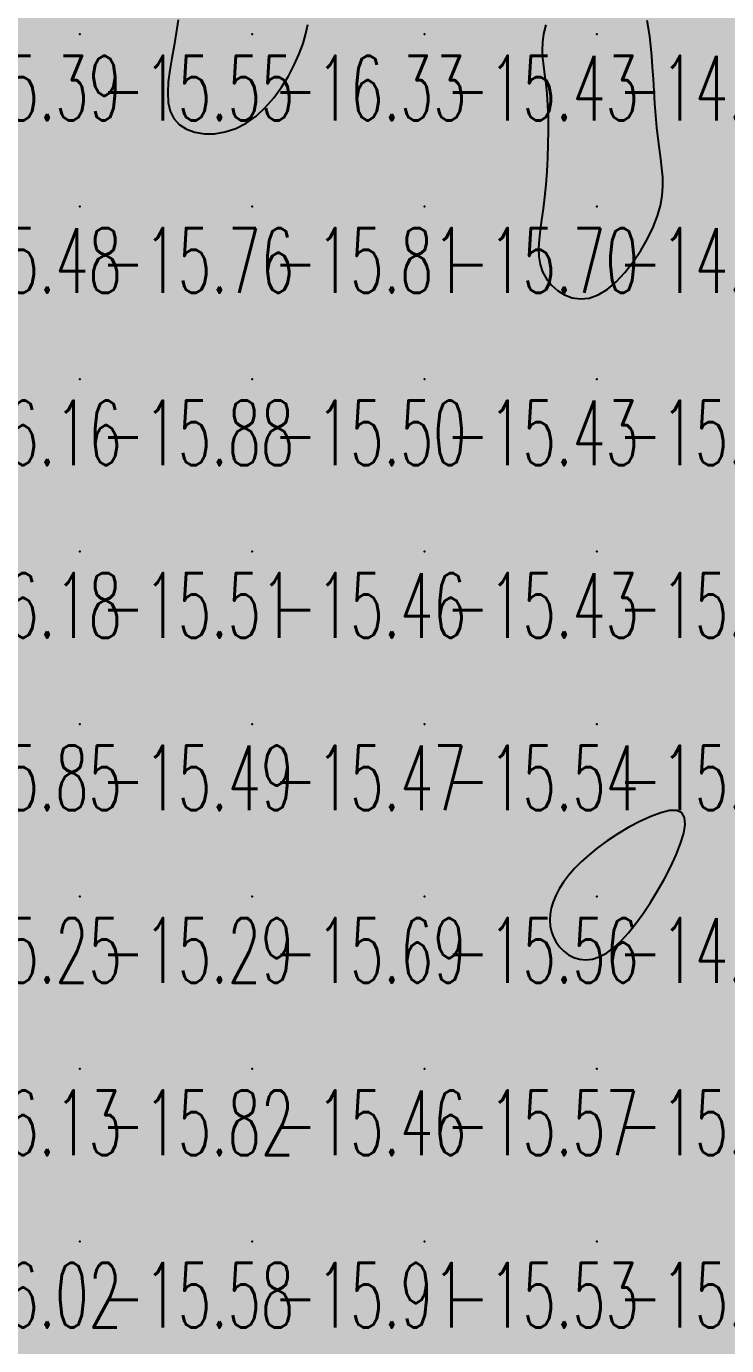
# Model space of a CAD drawing. Header units: millimetres. Extents: x 88261 to 90953, y 390274 to 392322.
# Drawn here: x 89507.1 to 89547.8, y 391561.2 to 391637.7 of the extents above; entities that cross this region are included whole.
import ezdxf
from ezdxf.enums import TextEntityAlignment as Align

# ---------------------------------------------------------------- set-up
doc = ezdxf.new("R2010")
doc.units = ezdxf.units.MM
doc.header["$LTSCALE"] = 25
for name, color, linetype in [('CN_03_00', 7, 'Continuous'), ('CN_04_00', 242, 'Continuous'), ('COTEAlt', 7, 'Continuous'), ('TN_COLORIAGE', 7, 'Continuous')]:
    doc.layers.add(name, color=color, linetype=linetype)
doc.styles.add('Simplex 1.0', font='Simplex.shx', dxfattribs={"width": 0.99, "height": 2.5})
doc.styles.get("Standard").update_dxf_attribs({"font": 'times.ttf'})

# ---------------------------------------------------------------- blocks, each defined once
blk = doc.blocks.new('COTE')
at = {"color": 0}
blk.add_point((0, 0), dxfattribs=at)
at = {"layer": 'COTEAlt'}
blk.add_attdef('ALT', text='', height=3.75, dxfattribs=at).set_placement((1.25, -1.25), align=Align.TOP_LEFT)

msp = doc.modelspace()

# ---------------------------------------------------------------- linework, layer by layer
at = {"layer": 'CN_03_00', "elevation": -16, "flags": 128}
msp.add_lwpolyline([(89515.961, 391638.07), (89515.844, 391637.317), (89515.714, 391636.573), (89515.583, 391635.844), (89515.467, 391635.142), (89515.384, 391634.475), (89515.35, 391633.853), (89515.38, 391633.284), (89515.492, 391632.778), (89515.701, 391632.345), (89516.019, 391631.993), (89516.433, 391631.725), (89516.924, 391631.545), (89517.475, 391631.456), (89518.065, 391631.462), (89518.679, 391631.565), (89519.296, 391631.769), (89519.899, 391632.076), (89520.471, 391632.487), (89521.006, 391632.985), (89521.5, 391633.55), (89521.949, 391634.163), (89522.348, 391634.805), (89522.694, 391635.456), (89522.981, 391636.095), (89523.207, 391636.705), (89523.369, 391637.269), (89523.369, 391637.269), (89523.473, 391637.797)], dxfattribs=at)
at = {"layer": 'CN_04_00', "elevation": -15, "flags": 128}
msp.add_lwpolyline([(89537.291, 391637.776), (89537.158, 391637.26), (89537.158, 391637.26), (89537.088, 391636.778), (89537.07, 391636.317), (89537.092, 391635.86), (89537.141, 391635.392), (89537.207, 391634.898), (89537.277, 391634.363), (89537.34, 391633.771), (89537.385, 391633.113), (89537.412, 391632.398), (89537.42, 391631.642), (89537.411, 391630.861), (89537.384, 391630.07), (89537.342, 391629.283), (89537.283, 391628.518), (89537.209, 391627.788), (89537.122, 391627.107), (89537.033, 391626.473), (89536.952, 391625.883), (89536.892, 391625.333), (89536.865, 391624.82), (89536.883, 391624.338), (89536.956, 391623.885), (89537.099, 391623.456), (89537.317, 391623.052), (89537.607, 391622.684), (89537.958, 391622.368), (89538.362, 391622.12), (89538.809, 391621.955), (89539.29, 391621.89), (89539.796, 391621.939), (89540.317, 391622.119), (89540.844, 391622.438), (89541.367, 391622.879), (89541.873, 391623.417), (89542.351, 391624.027), (89542.79, 391624.684), (89543.179, 391625.364), (89543.506, 391626.043), (89543.76, 391626.695), (89543.933, 391627.303), (89544.034, 391627.872), (89544.074, 391628.415), (89544.066, 391628.944), (89544.022, 391629.473), (89543.955, 391630.014), (89543.875, 391630.58), (89543.796, 391631.182), (89543.727, 391631.829), (89543.668, 391632.512), (89543.616, 391633.216), (89543.569, 391633.927), (89543.524, 391634.631), (89543.479, 391635.314), (89543.432, 391635.961), (89543.378, 391636.559), (89543.317, 391637.097), (89543.245, 391637.58), (89543.16, 391638.02)], dxfattribs=at)
msp.add_lwpolyline([(89544.167, 391588.26), (89544.532, 391588.968), (89544.851, 391589.661), (89545.108, 391590.315), (89545.285, 391590.908), (89545.367, 391591.417), (89545.337, 391591.82), (89545.177, 391592.093), (89544.88, 391592.221), (89544.463, 391592.216), (89543.95, 391592.097), (89543.369, 391591.883), (89542.742, 391591.594), (89542.097, 391591.248), (89541.458, 391590.864), (89540.849, 391590.462), (89540.293, 391590.058), (89539.791, 391589.655), (89539.343, 391589.254), (89538.947, 391588.856), (89538.603, 391588.461), (89538.308, 391588.07), (89538.061, 391587.684), (89537.861, 391587.304), (89537.707, 391586.929), (89537.598, 391586.562), (89537.535, 391586.204), (89537.516, 391585.856), (89537.542, 391585.52), (89537.612, 391585.196), (89537.726, 391584.887), (89537.884, 391584.594), (89538.085, 391584.32), (89538.325, 391584.073), (89538.601, 391583.863), (89538.91, 391583.701), (89539.246, 391583.597), (89539.608, 391583.56), (89539.989, 391583.602), (89540.388, 391583.731), (89540.8, 391583.956), (89541.221, 391584.27), (89541.649, 391584.665), (89542.081, 391585.133), (89542.512, 391585.665), (89542.939, 391586.252), (89543.36, 391586.887), (89543.771, 391587.56), (89544.167, 391588.26)], close=True, dxfattribs=at)
at = {"layer": 'TN_COLORIAGE', "color": 241}
for points in [[(89500.249, 391647.239, -15.323), (89500.249, 391637.239, -15.323), (89510.249, 391647.239, -15.323)], [(89500.249, 391637.239, -15.323), (89510.249, 391637.239, -15.323), (89510.249, 391647.239, -15.323)], [(89516.481, 391643.471, -15.323), (89517.38, 391647.239, -15.323), (89510.249, 391637.239, -15.323), (89510.249, 391647.239, -15.323)], [(89523.913, 391637.239, -15.265), (89523.343, 391640.333, -15.265), (89530.249, 391637.239, -15.265), (89530.249, 391647.239, -15.265)], [(89530.249, 391647.239, -15.179), (89530.249, 391637.239, -15.179), (89540.249, 391647.239, -15.179)], [(89530.249, 391637.239, -15), (89536.488, 391637.239, -15), (89540.249, 391647.239, -15), (89540.249, 391643.164, -15)], [(89550.249, 391647.239, -15), (89542.752, 391639.742, -15), (89550.249, 391637.239, -15), (89543.464, 391637.239, -15)], [(89516.481, 391643.471, -15.55), (89516.026, 391637.239, -15.55), (89510.249, 391637.239, -15.55)], [(89500.249, 391637.239, -15.55), (89500.249, 391627.239, -15.55), (89510.249, 391637.239, -15.55)], [(89500.249, 391627.239, -15.55), (89510.249, 391627.239, -15.55), (89510.249, 391637.239, -15.55)], [(89514.483, 391631.474, -15.55), (89516.026, 391637.239, -15.55), (89510.249, 391627.239, -15.55), (89510.249, 391637.239, -15.55)], [(89520.249, 391630.936, -15.431), (89523.913, 391637.239, -15.431), (89520.249, 391627.239, -15.431), (89530.249, 391637.239, -15.431)], [(89520.249, 391627.239, -15.431), (89530.249, 391627.239, -15.431), (89530.249, 391637.239, -15.431)], [(89530.249, 391627.239, -15), (89537.547, 391634.537, -15), (89530.249, 391637.239, -15), (89536.488, 391637.239, -15)], [(89543.663, 391630.653, -15.548), (89543.464, 391637.239, -15.548), (89550.249, 391637.239, -15.548)], [(89550.249, 391637.239, -15), (89543.663, 391630.653, -15), (89550.249, 391627.239, -15), (89544.662, 391627.239, -15)], [(89537.366, 391627.239, -15.701), (89537.547, 391634.537, -15.701), (89530.249, 391627.239, -15.701)], [(89520.249, 391630.936, -15.758), (89514.483, 391631.474, -15.758), (89520.249, 391627.239, -15.758), (89510.249, 391627.239, -15.758)], [(89504.253, 391621.244, -15.48), (89500.249, 391619.609, -15.48), (89510.249, 391627.239, -15.48), (89500.249, 391627.239, -15.48)], [(89505.946, 391617.239, -15.758), (89504.253, 391621.244, -15.758), (89510.249, 391617.239, -15.758), (89510.249, 391627.239, -15.758)], [(89510.249, 391627.239, -15.807), (89510.249, 391617.239, -15.807), (89520.249, 391627.239, -15.807)], [(89510.249, 391617.239, -15.807), (89520.249, 391617.239, -15.807), (89520.249, 391627.239, -15.807)], [(89520.249, 391617.239, -15.701), (89530.249, 391617.239, -15.701), (89530.249, 391627.239, -15.701)], [(89520.249, 391627.239, -15.701), (89520.249, 391617.239, -15.701), (89530.249, 391627.239, -15.701)], [(89530.249, 391627.239, -15), (89537.366, 391627.239, -15), (89530.249, 391617.239, -15), (89536.244, 391623.235, -15)], [(89540.249, 391617.239, -15.36), (89550.249, 391617.239, -15.36), (89550.249, 391627.239, -15.36)], [(89550.249, 391627.239, -15), (89544.662, 391627.239, -15), (89540.249, 391617.239, -15), (89540.249, 391620.56, -15)], [(89530.249, 391617.239, -15), (89536.244, 391623.235, -15), (89540.249, 391617.239, -15), (89540.249, 391620.56, -15)], [(89506.258, 391613.248, -15.513), (89502.986, 391607.239, -15.513), (89510.249, 391617.239, -15.513), (89510.249, 391607.239, -15.513)], [(89505.946, 391617.239, -15.878), (89506.258, 391613.248, -15.878), (89510.249, 391617.239, -15.878)], [(89510.249, 391617.239, -15.502), (89510.249, 391607.239, -15.502), (89520.249, 391617.239, -15.502)], [(89510.249, 391607.239, -15.502), (89520.249, 391607.239, -15.502), (89520.249, 391617.239, -15.502)], [(89520.249, 391617.239, -15.425), (89520.249, 391607.239, -15.425), (89530.249, 391617.239, -15.425)], [(89520.249, 391607.239, -15.425), (89530.249, 391607.239, -15.425), (89530.249, 391617.239, -15.425)], [(89530.249, 391607.239, -15.141), (89540.249, 391607.239, -15.141), (89540.249, 391617.239, -15.141)], [(89530.249, 391617.239, -15.141), (89530.249, 391607.239, -15.141), (89540.249, 391617.239, -15.141)], [(89540.249, 391617.239, -15.234), (89540.249, 391607.239, -15.234), (89550.249, 391617.239, -15.234)], [(89540.249, 391607.239, -15), (89549.011, 391607.239, -15), (89550.249, 391617.239, -15), (89550.249, 391609.138, -15)], [(89500.249, 391601.728, -15.513), (89502.986, 391607.239, -15.513), (89500.249, 391597.239, -15.513), (89510.249, 391607.239, -15.513)], [(89500.249, 391597.239, -15.513), (89510.249, 391597.239, -15.513), (89510.249, 391607.239, -15.513)], [(89510.249, 391597.239, -15.462), (89520.249, 391597.239, -15.462), (89520.249, 391607.239, -15.462)], [(89510.249, 391607.239, -15.462), (89510.249, 391597.239, -15.462), (89520.249, 391607.239, -15.462)], [(89520.249, 391597.239, -15.433), (89530.249, 391597.239, -15.433), (89530.249, 391607.239, -15.433)], [(89520.249, 391607.239, -15.433), (89520.249, 391597.239, -15.433), (89530.249, 391607.239, -15.433)], [(89530.249, 391607.239, -15.388), (89530.249, 391597.239, -15.388), (89540.249, 391607.239, -15.388)], [(89530.249, 391597.239, -15.388), (89540.249, 391597.239, -15.388), (89540.249, 391607.239, -15.388)], [(89540.249, 391597.239, -15), (89549.22, 391606.211, -15), (89540.249, 391607.239, -15), (89549.011, 391607.239, -15)], [(89540.249, 391597.239, -15), (89549.22, 391606.211, -15), (89550.249, 391597.239, -15), (89550.249, 391604.161, -15)], [(89500.249, 391597.239, -15.494), (89500.249, 391587.239, -15.494), (89510.249, 391597.239, -15.494)], [(89500.249, 391587.239, -15.494), (89510.249, 391587.239, -15.494), (89510.249, 391597.239, -15.494)], [(89510.249, 391597.239, -15.47), (89510.249, 391587.239, -15.47), (89520.249, 391597.239, -15.47)], [(89510.249, 391587.239, -15.47), (89520.249, 391587.239, -15.47), (89520.249, 391597.239, -15.47)], [(89520.249, 391597.239, -15.536), (89520.249, 391587.239, -15.536), (89530.249, 391597.239, -15.536)], [(89520.249, 391587.239, -15.536), (89530.249, 391587.239, -15.536), (89530.249, 391597.239, -15.536)], [(89530.249, 391597.239, -15.479), (89530.249, 391587.239, -15.479), (89540.249, 391597.239, -15.479)], [(89530.249, 391587.239, -15), (89537.374, 391587.239, -15), (89540.249, 391597.239, -15), (89540.249, 391590.454, -15)], [(89540.249, 391597.239, -15), (89540.249, 391590.454, -15), (89550.249, 391597.239, -15), (89546.725, 391593.716, -15)], [(89550.249, 391587.239, -15), (89543.913, 391587.239, -15), (89550.249, 391597.239, -15), (89546.725, 391593.716, -15)], [(89501.752, 391578.742, -15.247), (89500.249, 391578.667, -15.247), (89510.249, 391587.239, -15.247), (89500.249, 391587.239, -15.247)], [(89504.408, 391577.239, -15.291), (89501.752, 391578.742, -15.291), (89510.249, 391577.239, -15.291), (89510.249, 391587.239, -15.291)], [(89510.249, 391587.239, -15.695), (89510.249, 391577.239, -15.695), (89520.249, 391587.239, -15.695)], [(89510.249, 391577.239, -15.695), (89520.249, 391577.239, -15.695), (89520.249, 391587.239, -15.695)], [(89520.249, 391577.239, -15.562), (89530.249, 391577.239, -15.562), (89530.249, 391587.239, -15.562)], [(89520.249, 391587.239, -15.562), (89520.249, 391577.239, -15.562), (89530.249, 391587.239, -15.562)], [(89530.249, 391577.239, -15), (89537.42, 391584.411, -15), (89530.249, 391587.239, -15), (89537.374, 391587.239, -15)], [(89540.249, 391577.239, -15.392), (89550.249, 391577.239, -15.392), (89550.249, 391587.239, -15.392)], [(89550.249, 391587.239, -15), (89543.913, 391587.239, -15), (89540.249, 391577.239, -15), (89540.249, 391582.684, -15)], [(89530.249, 391577.239, -15), (89537.42, 391584.411, -15), (89540.249, 391577.239, -15), (89540.249, 391582.684, -15)], [(89501.248, 391568.239, -15.582), (89500.695, 391567.239, -15.582), (89510.249, 391577.239, -15.582), (89510.249, 391567.239, -15.582)], [(89501.248, 391568.239, -15.824), (89504.408, 391577.239, -15.824), (89510.249, 391577.239, -15.824)], [(89510.249, 391567.239, -15.459), (89520.249, 391567.239, -15.459), (89520.249, 391577.239, -15.459)], [(89510.249, 391577.239, -15.459), (89510.249, 391567.239, -15.459), (89520.249, 391577.239, -15.459)], [(89520.249, 391567.239, -15.575), (89530.249, 391567.239, -15.575), (89530.249, 391577.239, -15.575)], [(89520.249, 391577.239, -15.575), (89520.249, 391567.239, -15.575), (89530.249, 391577.239, -15.575)], [(89530.249, 391577.239, -15.271), (89530.249, 391567.239, -15.271), (89540.249, 391577.239, -15.271)], [(89530.249, 391567.239, -15.271), (89540.249, 391567.239, -15.271), (89540.249, 391577.239, -15.271)], [(89540.249, 391567.239, -15.17), (89550.249, 391567.239, -15.17), (89550.249, 391577.239, -15.17)], [(89540.249, 391577.239, -15.17), (89540.249, 391567.239, -15.17), (89550.249, 391577.239, -15.17)], [(89500.695, 391567.239, -15.582), (89501.323, 391558.314, -15.582), (89510.249, 391567.239, -15.582)], [(89501.34, 391557.239, -15.582), (89501.323, 391558.314, -15.582), (89510.249, 391557.239, -15.582), (89510.249, 391567.239, -15.582)], [(89510.249, 391557.239, -15.914), (89520.249, 391557.239, -15.914), (89520.249, 391567.239, -15.914)], [(89510.249, 391567.239, -15.914), (89510.249, 391557.239, -15.914), (89520.249, 391567.239, -15.914)], [(89520.249, 391567.239, -15.529), (89520.249, 391557.239, -15.529), (89530.249, 391567.239, -15.529)], [(89520.249, 391557.239, -15.529), (89530.249, 391557.239, -15.529), (89530.249, 391567.239, -15.529)], [(89530.249, 391567.239, -15.585), (89530.249, 391557.239, -15.585), (89540.249, 391567.239, -15.585)], [(89530.249, 391557.239, -15.585), (89540.249, 391557.239, -15.585), (89540.249, 391567.239, -15.585)], [(89540.249, 391567.239, -15.086), (89540.249, 391557.239, -15.086), (89550.249, 391567.239, -15.086)], [(89540.249, 391557.239, -15.086), (89550.249, 391557.239, -15.086), (89550.249, 391567.239, -15.086)]]:
    msp.add_solid(points, dxfattribs=at)
at = {"layer": 'TN_COLORIAGE', "color": 183}
for points in [[(89520.249, 391637.239, -16), (89516.026, 391637.239, -16), (89520.249, 391647.239, -16), (89516.481, 391643.471, -16)], [(89520.249, 391637.239, -16), (89523.343, 391640.333, -16), (89520.249, 391647.239, -16), (89522.952, 391647.239, -16)], [(89523.343, 391640.333, -16.329), (89523.913, 391637.239, -16.329), (89520.249, 391637.239, -16.329)], [(89514.483, 391631.474, -16.329), (89520.249, 391630.936, -16.329), (89520.249, 391637.239, -16.329)], [(89516.026, 391637.239, -16.329), (89514.483, 391631.474, -16.329), (89520.249, 391637.239, -16.329)], [(89523.913, 391637.239, -16.329), (89520.249, 391630.936, -16.329), (89520.249, 391637.239, -16.329)]]:
    msp.add_solid(points, dxfattribs=at)
at = {"layer": 'TN_COLORIAGE', "color": 231}
for points in [[(89540.249, 391643.164, -14.74), (89536.488, 391637.239, -14.74), (89540.249, 391637.239, -14.74)], [(89540.249, 391643.164, -14.74), (89542.752, 391639.742, -14.74), (89540.249, 391637.239, -14.74)], [(89543.464, 391637.239, -14.74), (89542.752, 391639.742, -14.74), (89540.249, 391637.239, -14.74)], [(89536.488, 391637.239, -14.74), (89537.547, 391634.537, -14.74), (89540.249, 391637.239, -14.74)], [(89537.547, 391634.537, -14.716), (89537.366, 391627.239, -14.716), (89540.249, 391637.239, -14.716), (89540.249, 391627.239, -14.716)], [(89543.464, 391637.239, -14.716), (89543.663, 391630.653, -14.716), (89540.249, 391637.239, -14.716), (89540.249, 391627.239, -14.716)], [(89544.662, 391627.239, -14.716), (89543.663, 391630.653, -14.716), (89540.249, 391627.239, -14.716)], [(89540.249, 391620.56, -14.716), (89536.244, 391623.235, -14.716), (89540.249, 391627.239, -14.716)], [(89536.244, 391623.235, -14.716), (89537.366, 391627.239, -14.716), (89540.249, 391627.239, -14.716)], [(89540.249, 391620.56, -14.716), (89544.662, 391627.239, -14.716), (89540.249, 391627.239, -14.716)], [(89546.725, 391593.716, -14.773), (89540.249, 391590.454, -14.773), (89540.249, 391587.239, -14.773)], [(89546.725, 391593.716, -14.773), (89543.913, 391587.239, -14.773), (89540.249, 391587.239, -14.773)], [(89540.249, 391590.454, -14.773), (89537.374, 391587.239, -14.773), (89540.249, 391587.239, -14.773)], [(89537.374, 391587.239, -14.773), (89537.42, 391584.411, -14.773), (89540.249, 391587.239, -14.773)], [(89540.249, 391582.684, -14.773), (89537.42, 391584.411, -14.773), (89540.249, 391587.239, -14.773)], [(89540.249, 391582.684, -14.773), (89543.913, 391587.239, -14.773), (89540.249, 391587.239, -14.773)]]:
    msp.add_solid(points, dxfattribs=at)

# ---------------------------------------------------------------- block references
at = {"layer": 'COTEAlt'}
ref = msp.add_blockref('COTE', (89500.249, 391637.239), dxfattribs=at)
ref.add_attrib('ALT', '-15.39', dxfattribs={"height": 3.75, "style": 'Simplex 1.0', "width": 0.6}).set_placement((89501.499, 391635.989), align=Align.TOP_LEFT)
ref = msp.add_blockref('COTE', (89510.249, 391637.239), dxfattribs=at)
ref.add_attrib('ALT', '-15.55', dxfattribs={"height": 3.75, "style": 'Simplex 1.0', "width": 0.6}).set_placement((89511.499, 391635.989), align=Align.TOP_LEFT)
ref = msp.add_blockref('COTE', (89520.249, 391637.239), dxfattribs=at)
ref.add_attrib('ALT', '-16.33', dxfattribs={"height": 3.75, "style": 'Simplex 1.0', "width": 0.6}).set_placement((89521.499, 391635.989), align=Align.TOP_LEFT)
ref = msp.add_blockref('COTE', (89530.249, 391637.239), dxfattribs=at)
ref.add_attrib('ALT', '-15.43', dxfattribs={"height": 3.75, "style": 'Simplex 1.0', "width": 0.6}).set_placement((89531.499, 391635.989), align=Align.TOP_LEFT)
ref = msp.add_blockref('COTE', (89540.249, 391637.239), dxfattribs=at)
ref.add_attrib('ALT', '-14.74', dxfattribs={"height": 3.75, "style": 'Simplex 1.0', "width": 0.6}).set_placement((89541.499, 391635.989), align=Align.TOP_LEFT)
ref = msp.add_blockref('COTE', (89500.249, 391627.239), dxfattribs=at)
ref.add_attrib('ALT', '-15.48', dxfattribs={"height": 3.75, "style": 'Simplex 1.0', "width": 0.6}).set_placement((89501.499, 391625.989), align=Align.TOP_LEFT)
ref = msp.add_blockref('COTE', (89510.249, 391627.239), dxfattribs=at)
ref.add_attrib('ALT', '-15.76', dxfattribs={"height": 3.75, "style": 'Simplex 1.0', "width": 0.6}).set_placement((89511.499, 391625.989), align=Align.TOP_LEFT)
ref = msp.add_blockref('COTE', (89520.249, 391627.239), dxfattribs=at)
ref.add_attrib('ALT', '-15.81', dxfattribs={"height": 3.75, "style": 'Simplex 1.0', "width": 0.6}).set_placement((89521.499, 391625.989), align=Align.TOP_LEFT)
ref = msp.add_blockref('COTE', (89530.249, 391627.239), dxfattribs=at)
ref.add_attrib('ALT', '-15.70', dxfattribs={"height": 3.75, "style": 'Simplex 1.0', "width": 0.6}).set_placement((89531.499, 391625.989), align=Align.TOP_LEFT)
ref = msp.add_blockref('COTE', (89540.249, 391627.239), dxfattribs=at)
ref.add_attrib('ALT', '-14.72', dxfattribs={"height": 3.75, "style": 'Simplex 1.0', "width": 0.6}).set_placement((89541.499, 391625.989), align=Align.TOP_LEFT)
ref = msp.add_blockref('COTE', (89500.249, 391617.239), dxfattribs=at)
ref.add_attrib('ALT', '-16.16', dxfattribs={"height": 3.75, "style": 'Simplex 1.0', "width": 0.6}).set_placement((89501.499, 391615.989), align=Align.TOP_LEFT)
ref = msp.add_blockref('COTE', (89510.249, 391617.239), dxfattribs=at)
ref.add_attrib('ALT', '-15.88', dxfattribs={"height": 3.75, "style": 'Simplex 1.0', "width": 0.6}).set_placement((89511.499, 391615.989), align=Align.TOP_LEFT)
ref = msp.add_blockref('COTE', (89520.249, 391617.239), dxfattribs=at)
ref.add_attrib('ALT', '-15.50', dxfattribs={"height": 3.75, "style": 'Simplex 1.0', "width": 0.6}).set_placement((89521.499, 391615.989), align=Align.TOP_LEFT)
ref = msp.add_blockref('COTE', (89530.249, 391617.239), dxfattribs=at)
ref.add_attrib('ALT', '-15.43', dxfattribs={"height": 3.75, "style": 'Simplex 1.0', "width": 0.6}).set_placement((89531.499, 391615.989), align=Align.TOP_LEFT)
ref = msp.add_blockref('COTE', (89540.249, 391617.239), dxfattribs=at)
ref.add_attrib('ALT', '-15.14', dxfattribs={"height": 3.75, "style": 'Simplex 1.0', "width": 0.6}).set_placement((89541.499, 391615.989), align=Align.TOP_LEFT)
ref = msp.add_blockref('COTE', (89500.249, 391607.239), dxfattribs=at)
ref.add_attrib('ALT', '-16.18', dxfattribs={"height": 3.75, "style": 'Simplex 1.0', "width": 0.6}).set_placement((89501.499, 391605.989), align=Align.TOP_LEFT)
ref = msp.add_blockref('COTE', (89510.249, 391607.239), dxfattribs=at)
ref.add_attrib('ALT', '-15.51', dxfattribs={"height": 3.75, "style": 'Simplex 1.0', "width": 0.6}).set_placement((89511.499, 391605.989), align=Align.TOP_LEFT)
ref = msp.add_blockref('COTE', (89520.249, 391607.239), dxfattribs=at)
ref.add_attrib('ALT', '-15.46', dxfattribs={"height": 3.75, "style": 'Simplex 1.0', "width": 0.6}).set_placement((89521.499, 391605.989), align=Align.TOP_LEFT)
ref = msp.add_blockref('COTE', (89530.249, 391607.239), dxfattribs=at)
ref.add_attrib('ALT', '-15.43', dxfattribs={"height": 3.75, "style": 'Simplex 1.0', "width": 0.6}).set_placement((89531.499, 391605.989), align=Align.TOP_LEFT)
ref = msp.add_blockref('COTE', (89540.249, 391607.239), dxfattribs=at)
ref.add_attrib('ALT', '-15.39', dxfattribs={"height": 3.75, "style": 'Simplex 1.0', "width": 0.6}).set_placement((89541.499, 391605.989), align=Align.TOP_LEFT)
ref = msp.add_blockref('COTE', (89500.249, 391597.239), dxfattribs=at)
ref.add_attrib('ALT', '-15.85', dxfattribs={"height": 3.75, "style": 'Simplex 1.0', "width": 0.6}).set_placement((89501.499, 391595.989), align=Align.TOP_LEFT)
ref = msp.add_blockref('COTE', (89510.249, 391597.239), dxfattribs=at)
ref.add_attrib('ALT', '-15.49', dxfattribs={"height": 3.75, "style": 'Simplex 1.0', "width": 0.6}).set_placement((89511.499, 391595.989), align=Align.TOP_LEFT)
ref = msp.add_blockref('COTE', (89520.249, 391597.239), dxfattribs=at)
ref.add_attrib('ALT', '-15.47', dxfattribs={"height": 3.75, "style": 'Simplex 1.0', "width": 0.6}).set_placement((89521.499, 391595.989), align=Align.TOP_LEFT)
ref = msp.add_blockref('COTE', (89530.249, 391597.239), dxfattribs=at)
ref.add_attrib('ALT', '-15.54', dxfattribs={"height": 3.75, "style": 'Simplex 1.0', "width": 0.6}).set_placement((89531.499, 391595.989), align=Align.TOP_LEFT)
ref = msp.add_blockref('COTE', (89540.249, 391597.239), dxfattribs=at)
ref.add_attrib('ALT', '-15.48', dxfattribs={"height": 3.75, "style": 'Simplex 1.0', "width": 0.6}).set_placement((89541.499, 391595.989), align=Align.TOP_LEFT)
ref = msp.add_blockref('COTE', (89500.249, 391587.239), dxfattribs=at)
ref.add_attrib('ALT', '-15.25', dxfattribs={"height": 3.75, "style": 'Simplex 1.0', "width": 0.6}).set_placement((89501.499, 391585.989), align=Align.TOP_LEFT)
ref = msp.add_blockref('COTE', (89510.249, 391587.239), dxfattribs=at)
ref.add_attrib('ALT', '-15.29', dxfattribs={"height": 3.75, "style": 'Simplex 1.0', "width": 0.6}).set_placement((89511.499, 391585.989), align=Align.TOP_LEFT)
ref = msp.add_blockref('COTE', (89520.249, 391587.239), dxfattribs=at)
ref.add_attrib('ALT', '-15.69', dxfattribs={"height": 3.75, "style": 'Simplex 1.0', "width": 0.6}).set_placement((89521.499, 391585.989), align=Align.TOP_LEFT)
ref = msp.add_blockref('COTE', (89530.249, 391587.239), dxfattribs=at)
ref.add_attrib('ALT', '-15.56', dxfattribs={"height": 3.75, "style": 'Simplex 1.0', "width": 0.6}).set_placement((89531.499, 391585.989), align=Align.TOP_LEFT)
ref = msp.add_blockref('COTE', (89540.249, 391587.239), dxfattribs=at)
ref.add_attrib('ALT', '-14.77', dxfattribs={"height": 3.75, "style": 'Simplex 1.0', "width": 0.6}).set_placement((89541.499, 391585.989), align=Align.TOP_LEFT)
ref = msp.add_blockref('COTE', (89500.249, 391577.239), dxfattribs=at)
ref.add_attrib('ALT', '-16.13', dxfattribs={"height": 3.75, "style": 'Simplex 1.0', "width": 0.6}).set_placement((89501.499, 391575.989), align=Align.TOP_LEFT)
ref = msp.add_blockref('COTE', (89510.249, 391577.239), dxfattribs=at)
ref.add_attrib('ALT', '-15.82', dxfattribs={"height": 3.75, "style": 'Simplex 1.0', "width": 0.6}).set_placement((89511.499, 391575.989), align=Align.TOP_LEFT)
ref = msp.add_blockref('COTE', (89520.249, 391577.239), dxfattribs=at)
ref.add_attrib('ALT', '-15.46', dxfattribs={"height": 3.75, "style": 'Simplex 1.0', "width": 0.6}).set_placement((89521.499, 391575.989), align=Align.TOP_LEFT)
ref = msp.add_blockref('COTE', (89530.249, 391577.239), dxfattribs=at)
ref.add_attrib('ALT', '-15.57', dxfattribs={"height": 3.75, "style": 'Simplex 1.0', "width": 0.6}).set_placement((89531.499, 391575.989), align=Align.TOP_LEFT)
ref = msp.add_blockref('COTE', (89540.249, 391577.239), dxfattribs=at)
ref.add_attrib('ALT', '-15.27', dxfattribs={"height": 3.75, "style": 'Simplex 1.0', "width": 0.6}).set_placement((89541.499, 391575.989), align=Align.TOP_LEFT)
ref = msp.add_blockref('COTE', (89500.249, 391567.239), dxfattribs=at)
ref.add_attrib('ALT', '-16.02', dxfattribs={"height": 3.75, "style": 'Simplex 1.0', "width": 0.6}).set_placement((89501.499, 391565.989), align=Align.TOP_LEFT)
ref = msp.add_blockref('COTE', (89510.249, 391567.239), dxfattribs=at)
ref.add_attrib('ALT', '-15.58', dxfattribs={"height": 3.75, "style": 'Simplex 1.0', "width": 0.6}).set_placement((89511.499, 391565.989), align=Align.TOP_LEFT)
ref = msp.add_blockref('COTE', (89520.249, 391567.239), dxfattribs=at)
ref.add_attrib('ALT', '-15.91', dxfattribs={"height": 3.75, "style": 'Simplex 1.0', "width": 0.6}).set_placement((89521.499, 391565.989), align=Align.TOP_LEFT)
ref = msp.add_blockref('COTE', (89530.249, 391567.239), dxfattribs=at)
ref.add_attrib('ALT', '-15.53', dxfattribs={"height": 3.75, "style": 'Simplex 1.0', "width": 0.6}).set_placement((89531.499, 391565.989), align=Align.TOP_LEFT)
ref = msp.add_blockref('COTE', (89540.249, 391567.239), dxfattribs=at)
ref.add_attrib('ALT', '-15.58', dxfattribs={"height": 3.75, "style": 'Simplex 1.0', "width": 0.6}).set_placement((89541.499, 391565.989), align=Align.TOP_LEFT)

doc.saveas('drawing.dxf')
